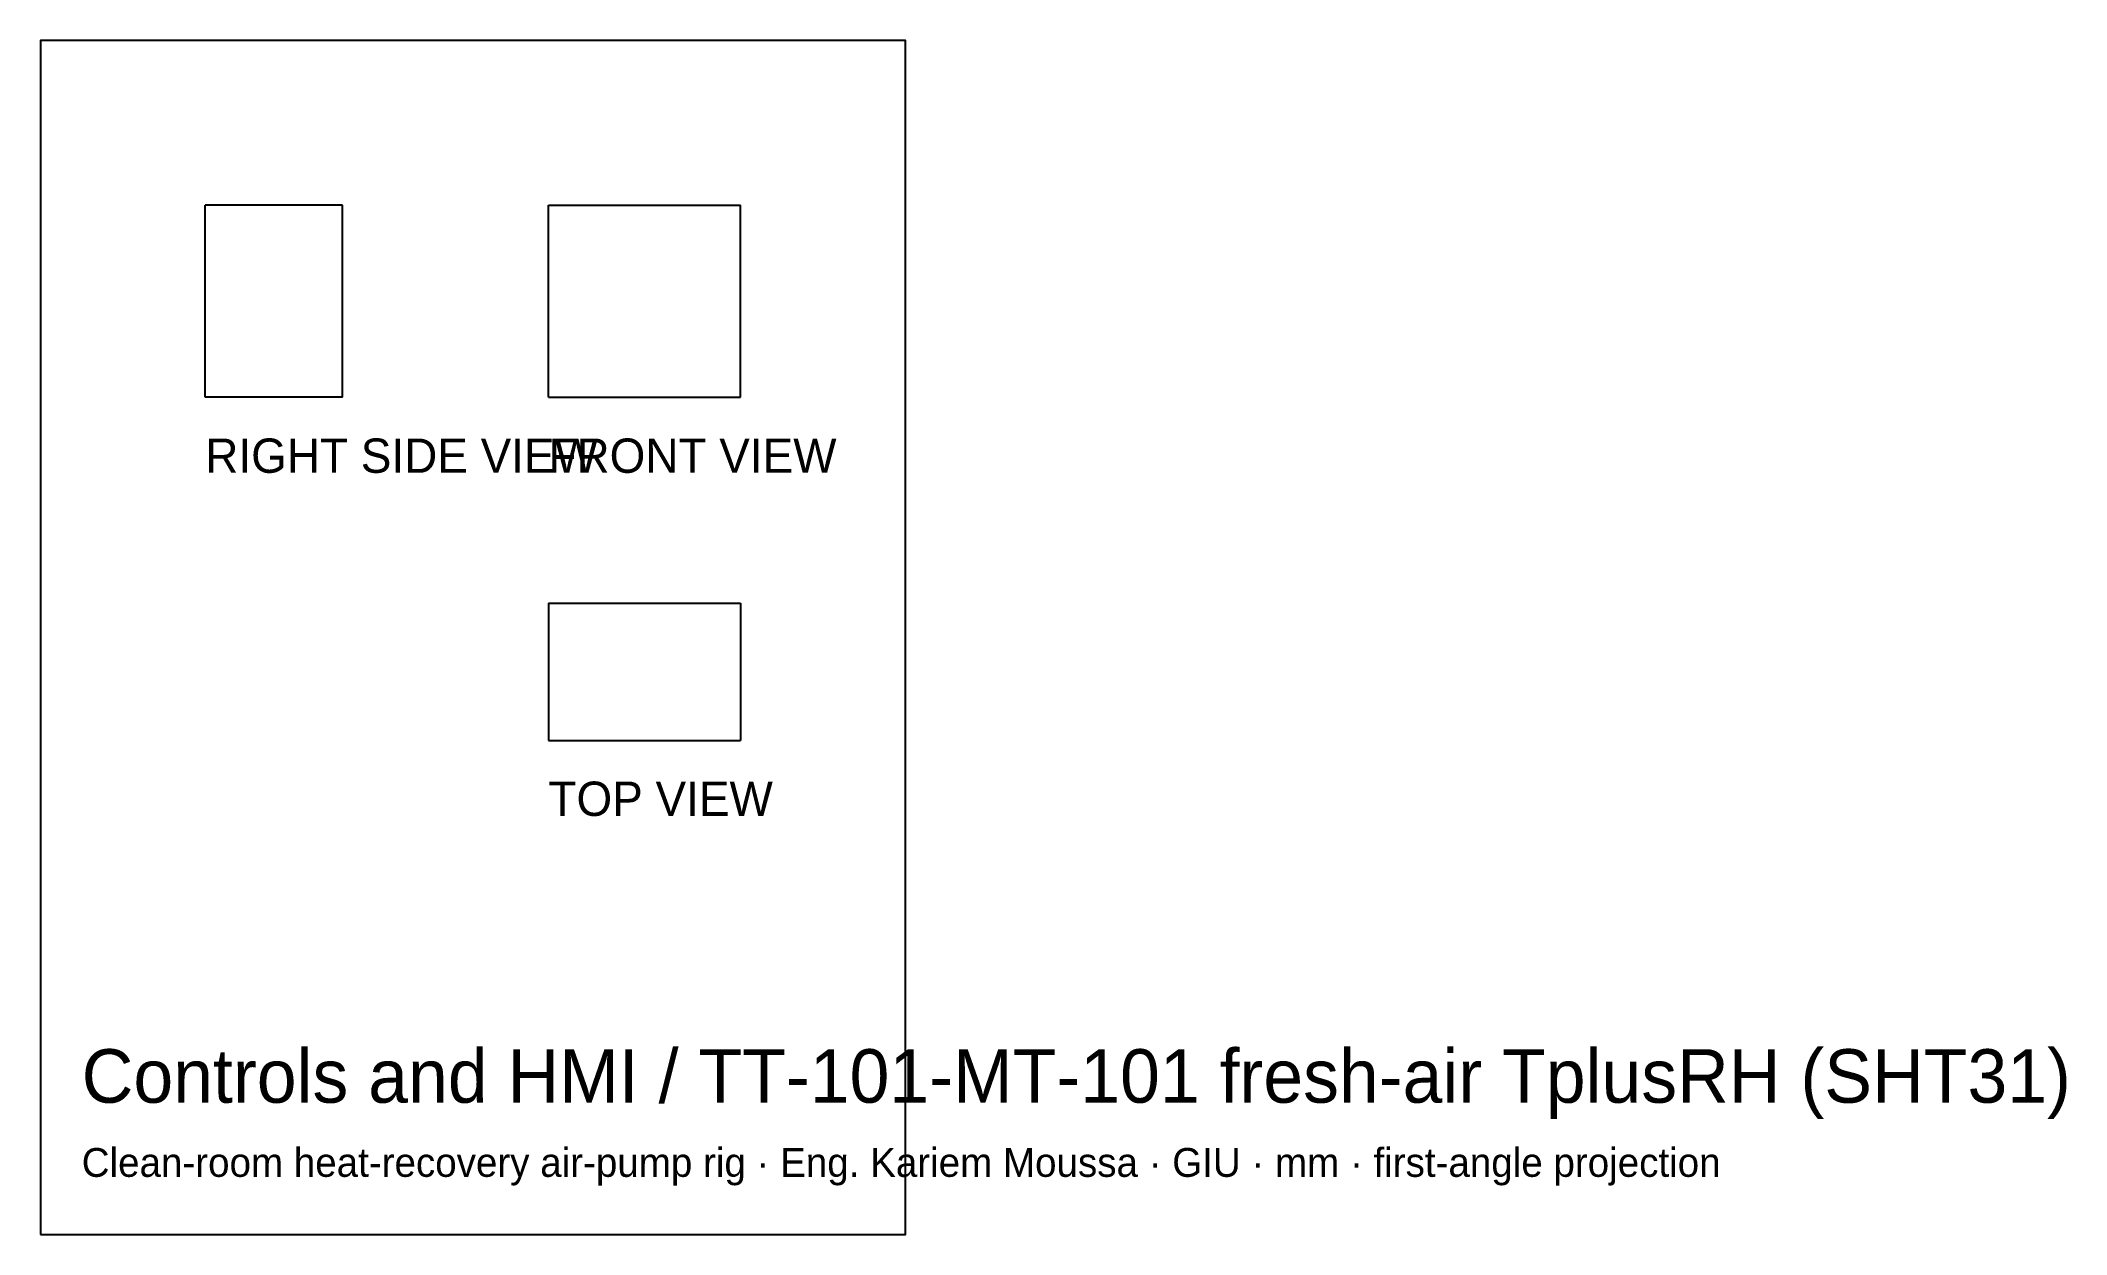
# Model space of a CAD drawing. Header units: millimetres. Extents: x -525 to -377, y 46 to 133.
import ezdxf

# ---------------------------------------------------------------- set-up
doc = ezdxf.new("R2010")
doc.units = ezdxf.units.MM
for name, color, linetype in [('BORDER', 7, 'Continuous'), ('HIDDEN', 8, 'Continuous'), ('TEXT', 5, 'Continuous'), ('VISIBLE', 7, 'Continuous')]:
    doc.layers.add(name, color=color, linetype=linetype)

msp = doc.modelspace()

# ---------------------------------------------------------------- linework, layer by layer
at = {"layer": 'BORDER'}
msp.add_lwpolyline([(-525, 46), (-462, 46), (-462, 133), (-525, 133)], close=True, dxfattribs=at)
at = {"layer": 'HIDDEN'}
for points in [[(-503, 121), (-513, 121)], [(-513, 107), (-513, 121)], [(-503, 107), (-503, 121)], [(-488, 121), (-474, 121)], [(-488, 107), (-488, 121)], [(-474, 107), (-474, 121)], [(-503, 107), (-513, 107)], [(-488, 107), (-474, 107)], [(-488, 92), (-474, 92)], [(-488, 92), (-488, 82)], [(-474, 92), (-474, 82)], [(-488, 82), (-474, 82)]]:
    msp.add_lwpolyline(points, dxfattribs=at)
at = {"layer": 'VISIBLE'}
for points in [[(-503, 121), (-513, 121)], [(-513, 107), (-513, 121)], [(-503, 107), (-503, 121)], [(-488, 121), (-474, 121)], [(-488, 107), (-488, 121)], [(-474, 107), (-474, 121)], [(-503, 107), (-513, 107)], [(-488, 107), (-474, 107)], [(-488, 92), (-474, 92)], [(-488, 92), (-488, 82)], [(-474, 92), (-474, 82)], [(-488, 82), (-474, 82)]]:
    msp.add_lwpolyline(points, dxfattribs=at)

# ---------------------------------------------------------------- texts
at = {"layer": 'TEXT'}
for s, height, p in [('RIGHT SIDE VIEW', 2.5, (-513, 101.5)), ('FRONT VIEW', 2.5, (-488, 101.5)), ('TOP VIEW', 2.5, (-488, 76.5)), ('Controls and HMI / TT-101-MT-101 fresh-air TplusRH (SHT31)', 3.9, (-522, 55.6)), ('Clean-room heat-recovery air-pump rig · Eng. Kariem Moussa · GIU · mm · first-angle projection', 2.1, (-522, 50.2))]:
    msp.add_text(s, height=height, dxfattribs=at).set_placement(p)

doc.saveas('drawing.dxf')
